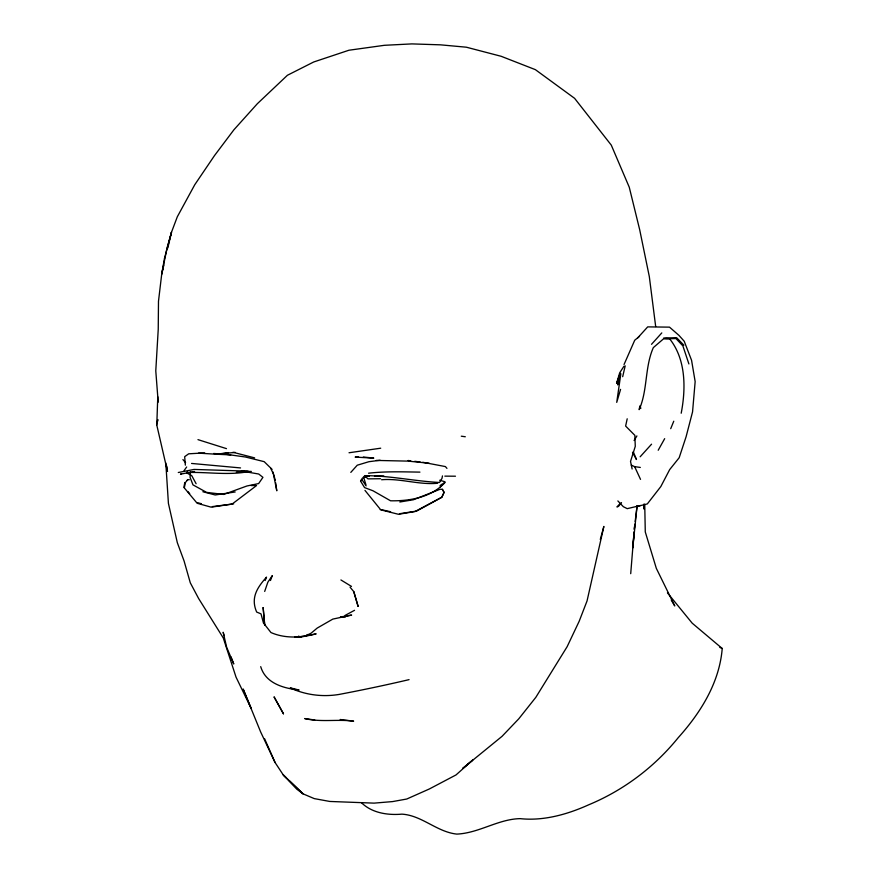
<?xml version="1.0" encoding="UTF-8"?>
<svg xmlns="http://www.w3.org/2000/svg" width="878" height="878" viewBox="0 0 878 878"><rect width="100%" height="100%" fill="white"/><g stroke="black" fill="none" stroke-linecap="round" stroke-linejoin="round"><path stroke-width="1.32" d="M156.844 423.24L157.777 396.779M644.123 503.895L643.87 508.988L644.287 504.949M190.416 472.101L190.076 477.369L192.973 484.875L206.604 492.382L223.714 494.435L246.937 485.984L258.637 483.569L262.928 477.347L258.703 474.01L243.382 471.398M630.711 573.685L634.081 532.145M634.52 526.789L634.3 529.467L634.838 524.155M634.081 532.068L632.786 547.927L637.099 505.717L635.167 521.521M681.196 413.231C685.981 388.471 686.025 359.201 669.486 338.645L665.623 338.447M187.321 471.629L187.201 472.54C207.515 471.815 227.885 475.503 248.123 471.684M156.964 423.92L157.788 419.552L156.756 425.018M667.445 592.859L692.182 623.16L722.221 648.491C719.466 682.722 700.622 712.738 678.189 737.718C654.439 767.054 623.654 790.266 588.787 804.764C567.506 814.378 543.581 821.16 520.083 818.636C498.122 819.119 478.927 833.145 456.823 834.1C436.849 831.971 421.868 815.344 401.937 814.147C387.802 815.366 372.206 813.094 361.615 802.865M442.468 475.909L442.007 478.323L439.527 482.483C414.383 481.177 389.755 475.591 364.513 475.656L367.992 478.861L380.558 478.729M184.819 482.483L183.864 487.378L197.155 503.27L211.148 507.166L232.077 504.093L256.541 485.567L250.976 485.556M639.799 406.36L639.151 409.642C647.777 390.282 644.617 367.399 653.32 347.633L663.45 338.908L675.95 338.535L682.886 345.888L688.89 363.942M184.38 487.564L185.379 482.571L187.881 479.618L189.33 479.728M627.199 418.795L625.63 426.071L634.849 435.334L635.277 446.342L630.525 461.422L632.127 468.984M622.678 376.684L625.191 365.863M163.846 265.013L161.706 274.199L158.49 301.231L158.238 329.272L155.779 370.867L158.194 402.179M167.83 247.947L171.506 232.198L177.312 216.778L194.762 184.731L214.506 155.582L233.888 129.812L257.353 103.714L287.424 75.267L313.666 61.998L348.939 50.233L384.41 45.305L411.87 43.9L440.46 44.833L466.361 47.203L501.118 56.28L535.371 69.647L574.585 98.314L611.286 145.133L629.252 187.201L639.678 229.674L649.314 276.581L655.679 326.528M600.289 539.443L603.866 526.427L587.053 600.925L579.184 621.251L567.133 646.691L535.832 697.33L518.744 718.852L502.051 736.324L462.827 768.327L472.748 760.019L456.044 774.923L429.331 788.982L406.744 799.024L392.62 801.581L374.083 803.129L329.766 801.449L314.258 798.607L303.009 793.833L296.819 789.201L283.243 774.89L275.055 762.488L260.612 731.868L243.14 689.021L251.196 708.447L236.05 677.179L223.275 637.966L198.615 598.5L190.296 582.805L184.073 560.954L177.312 542.648L168.422 503.412L165.799 463.002M620.57 389.393L616.729 402.376L620.856 373.699L617.761 384.904L620.362 373.348L616.575 383.423L619.681 372.843L624.006 366.159M264.684 591.432L267.834 582.224L272.301 575.628L270.457 580.501M265.178 580.49L266.528 577.12C257.287 587.536 250.417 597.72 256.672 612.054L260.996 613.865L263.455 622.985L270.962 632.544C285.054 638.745 301.472 637.823 316.157 633.839L305.818 635.804M624.049 364.524L634.728 340.225L639.502 336.318M670.715 428.673L673.766 421.21M658.204 450.238L664.668 438.66M186.663 466.986L184.062 470.641M634.092 440.515L636.912 435.927M445.036 482.505C431.285 497.387 410.015 501.151 390.567 500.789L372.996 490.78L364.579 487.608L360.551 481.067L362.526 477.961L366.258 476.842M621.503 502.589L618.485 506.397L616.927 506.946L620.318 503.401M651.564 444.191L640.15 456.79M360.551 481.067L361.89 479.531L366.115 485.863M350.805 472.386L357.258 465.208L368.903 461.707L380.141 460.259M651.52 344.308L661.803 332.905M637.626 337.986L647.701 326.879L669.508 327.143L678.957 335.374L684.225 341.246L691.568 360.298L695.156 381.601L692.555 411.87L686.091 436.761L679.166 457.745L669.673 469.609L660.816 486.566L647.327 503.917L636.385 506.617M440.262 486.884L444.981 481.781L439.746 480.222M187.157 480.244L187.881 479.618M440.065 485.556L442.029 484.129M307.969 634.465L304.853 636.33L295.052 637L304.853 636.33L311.174 633.126L317.199 628.077L332.828 619.1L351.628 615.083L340.466 616.971L345.46 616.982M181.505 473.626L180.484 474.186L194.587 471.453M345.087 615.412L354.547 610.309M178.289 472.507L194.027 469.434L248.101 471.146M368.573 473.198C385.464 471.256 402.87 471.859 419.936 472.123M640.501 505.498L627.232 508.658L623.325 506.694L617.871 500.932M399.83 501.996L413.406 499.758L440.065 489.265L442.38 489.298L444.048 492.404L441.886 497.189L414.965 511.556L398.458 514.288L380.251 509.723M399.468 513.729L416.644 511.073L441.744 497.354L444.081 492.339L442.38 489.298M235.205 491.965L215.187 494.972L202.862 491.746M409.06 679.638C385.804 685.092 362.471 690.009 338.941 694.465C322.5 697.154 305.544 694.992 290.399 688.001M349.027 452.763L380.712 448.197M228.543 452.598L216.69 454.244L198.527 453.147M212.322 506.606L233.658 503.873M236.303 472.177L246.784 471.596M437.65 483.262C418.817 485.051 400.434 478.159 381.579 479.739M374.522 476.293L383.796 475.942M358.575 456.988L355.14 457.109L373.787 458.118L363.327 457.01M232.571 452.477L235.26 452.411M663.746 337.986L676.664 337.734L683.874 345.197M444.839 476.139L455.462 476.205M240.967 471.332L251.36 471.431M376.157 460.423L408.018 461.115L429.133 463.244M230.705 454.892L216.69 454.244L233.855 452.499L254.631 457.877M204.684 452.883L188.682 453.816L184.676 456.67L185.346 465.153M213.628 453.487L218.743 453.838M226.678 454.376L245.445 457.01L264.19 461.663L272.092 469.39M191.569 463.441L240.539 467.93M314.73 719.993L304.754 718.577C320.887 722.418 337.437 719.027 353.636 721.167L340.192 719.499M408.094 460.5L410.772 460.829M414.789 461.312L420.134 461.96M422.812 462.278L445.409 466.58L446.946 468.38M365.72 475.81L369.342 476.293M461.29 436.201L465.307 436.75M631.282 465.131L634.64 466.635L640.325 467.436M381.721 509.745L390.589 511.731M290.366 687.847L299.069 690.053C283.396 688.297 265.617 683.358 260.711 666.643M197.682 502.743L201.336 503.709M197.967 439.637L226.48 448.636M719.806 647.382L722.221 648.491M187.036 473.11L191.656 475.569M298.597 636.089L300.781 637.34M340.916 579.952L351.496 586.416M286.206 777.732L283.243 774.89L303.009 793.833L289.169 780.575M182.92 459.611L185.587 462.585M187.925 491.614L189.692 493.634M350.037 587.141L353.768 591.607L358.103 606.38L353.768 591.607M364.974 490.396L380.448 509.459M671.286 600.102L674.765 605.941L656.327 568.351L645.275 531.925L644.748 504.554M632.511 452.346L636.473 459.523L633.334 451.961M191.997 476.117L196.112 483.712M270.622 468.139L273.387 473.89L276.789 490.802L275.67 482.801M634.64 466.635L640.523 479.377M264.618 738.793L275.055 762.488M231.035 656.942L233.757 663.966L226.645 647.262L223.166 632.248L224.109 635.661M363.47 476.699L365.874 484.557M156.789 425.117L167.489 471.475L166.809 466.13M272.806 471.782L275.286 480.134M640.007 405.987L640.666 408.511L640.227 406.349M164.504 258.297L161.706 274.199L167.05 248.057L171.506 232.198L164.504 258.297M283.462 713.792L274.145 697.044L283.462 713.792M264.706 625.015L263.137 607.576L264.706 625.015"/></g></svg>
